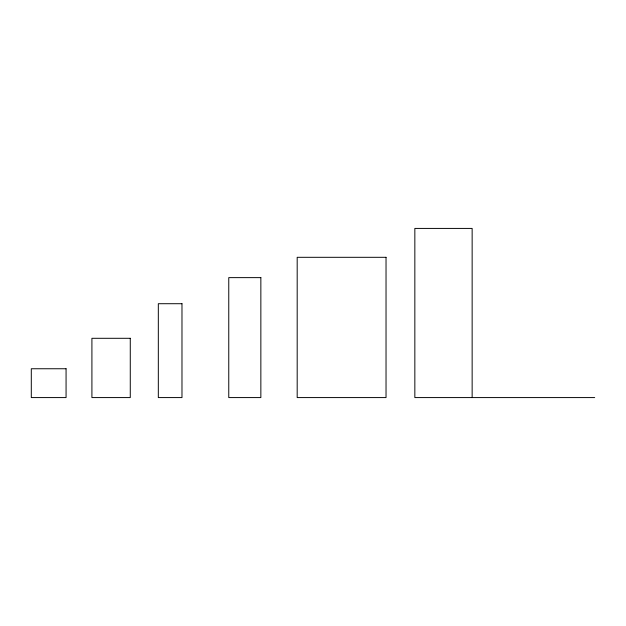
<?xml version="1.0" encoding="UTF-8"?>
<svg xmlns="http://www.w3.org/2000/svg" width="626" height="626" viewBox="0 0 626 626"><rect width="100%" height="100%" fill="white"/><g stroke="black" fill="none" stroke-linecap="round" stroke-linejoin="round"><path stroke-width="0.94" d="M594.7 397.58L414.842 397.58L414.842 228.42L472.145 228.42L472.145 397.58M386.031 257.309L297.186 257.309L297.186 397.58L386.031 397.58L386.031 257.309M260.854 277.631L228.764 277.631L228.764 397.58L260.854 397.58L260.854 277.631M181.978 303.712L158.323 303.712L158.323 397.58L181.978 397.58L181.978 303.712M130.271 338.298L91.912 338.298L91.912 397.58L130.271 397.58L130.271 338.298M66.066 368.753L31.3 368.753L31.3 397.58L66.066 397.58L66.066 368.753"/></g></svg>
